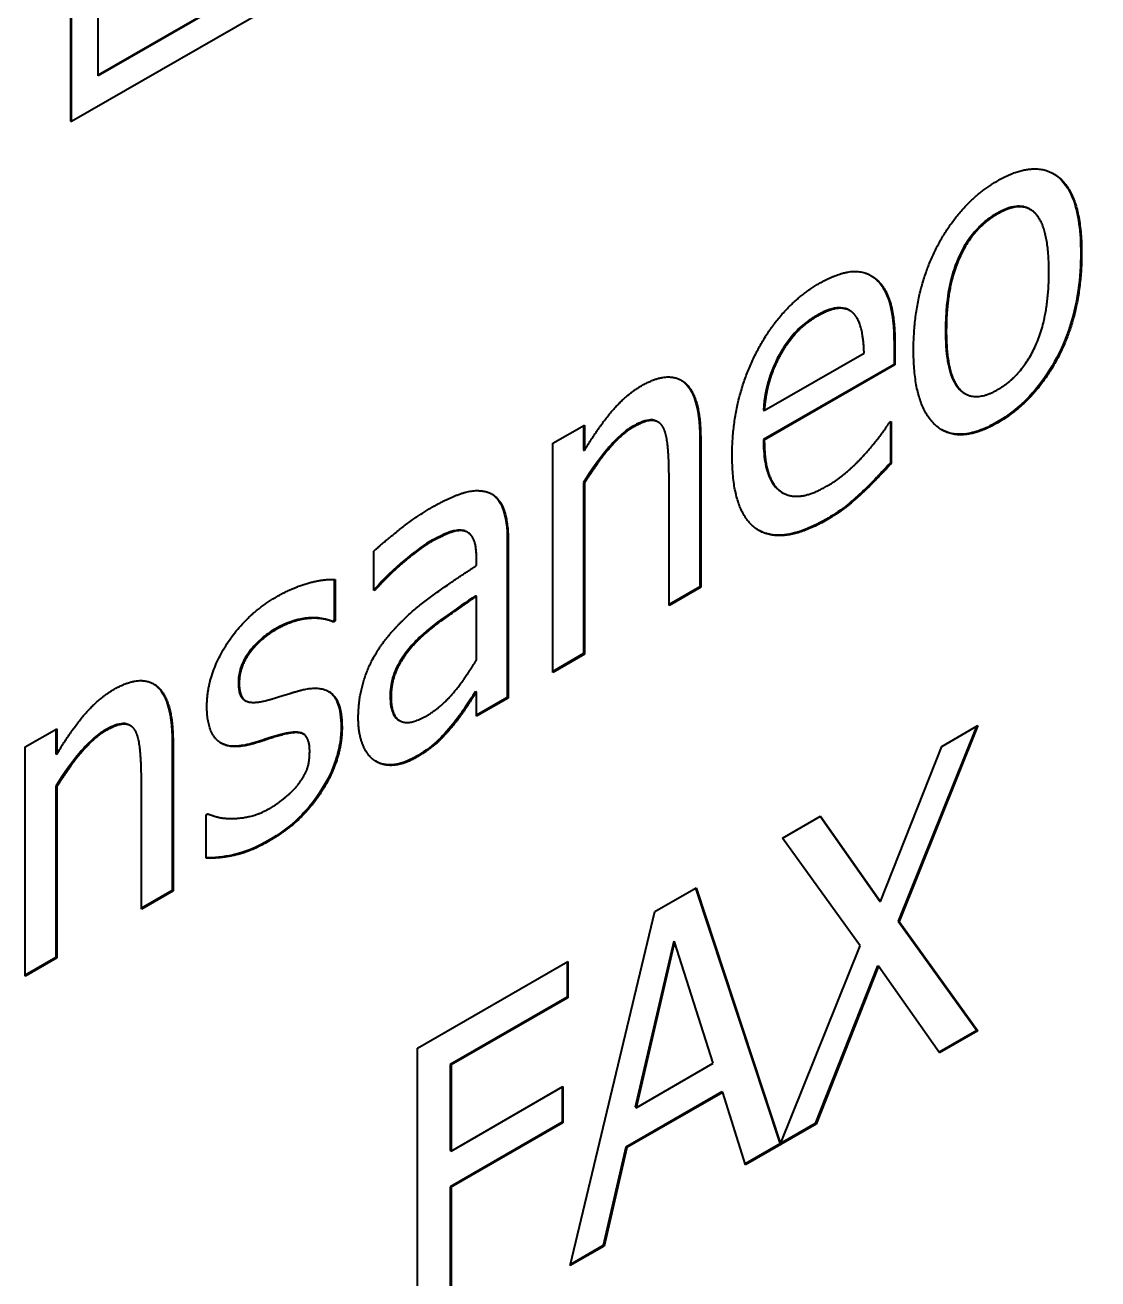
# Model space of a CAD drawing. Header units: millimetres. Extents: x 0 to 5945, y 0 to 4205.
# Drawn here: x 5590.08 to 5594.38, y 3286.47 to 3291.51 of the extents above; entities that cross this region are included whole.
import ezdxf

# ---------------------------------------------------------------- set-up
doc = ezdxf.new("R2010")
doc.units = ezdxf.units.MM
doc.header["$LTSCALE"] = 5
doc.layers.add('가시적인 것(ISO)', color=3, linetype='Continuous', lineweight=40)
doc.layers.add('가시적인 좁은 것(ISO)', color=3, linetype='Continuous', lineweight=35)

msp = doc.modelspace()

# ---------------------------------------------------------------- linework, layer by layer
at = {"layer": '가시적인 것(ISO)'}
for p, q in [((5590.2618, 3291.1197), (5590.2618, 3310.7408)), ((5590.2654, 3291.1177), (5590.2654, 3310.7388)), ((5590.3714, 3291.3054), (5622.6827, 3309.9123)), ((5622.6862, 3309.9102), (5590.3714, 3291.3014)), ((5622.7923, 3309.8487), (5590.2654, 3291.1177)), ((5590.3714, 3291.3014), (5590.3714, 3293.5088)), ((5590.2618, 3291.1197), (5590.2654, 3291.1177)), ((5594.11, 3290.7667), (5594.1135, 3290.7647)), ((5593.3856, 3290.3607), (5593.3891, 3290.3587)), ((5593.0456, 3289.9572), (5593.4461, 3290.1879)), ((5593.5663, 3290.2274), (5593.5663, 3290.1429)), ((5593.5699, 3290.2254), (5593.5699, 3290.1409)), ((5593.5663, 3290.1429), (5593.042, 3289.841)), ((5593.5699, 3290.1409), (5593.0456, 3289.839)), ((5593.5663, 3290.1429), (5593.5699, 3290.1409)), ((5593.849, 3290.0268), (5593.8525, 3290.0248)), ((5593.042, 3289.9593), (5593.0456, 3289.9572)), ((5592.1963, 3289.826), (5592.3236, 3289.8992)), ((5592.32, 3289.8972), (5592.32, 3289.7989)), ((5592.3236, 3289.8992), (5592.3236, 3289.7969)), ((5592.6157, 3289.9134), (5592.6193, 3289.9113)), ((5593.5475, 3289.9094), (5593.5553, 3289.9139)), ((5593.5517, 3289.9118), (5593.5517, 3289.7469)), ((5593.5553, 3289.9139), (5593.5553, 3289.7449)), ((5592.7867, 3289.847), (5592.7867, 3289.2498)), ((5592.7903, 3289.845), (5592.7903, 3289.2477)), ((5593.042, 3289.841), (5593.0456, 3289.839)), ((5592.1963, 3288.9057), (5592.1963, 3289.826)), ((5592.32, 3289.7989), (5592.3236, 3289.7969)), ((5593.5517, 3289.7469), (5593.5553, 3289.7449)), ((5592.6631, 3289.1745), (5592.6631, 3289.6992)), ((5592.32, 3289.6687), (5592.32, 3288.981)), ((5592.32, 3289.6687), (5592.3236, 3289.6667)), ((5592.3236, 3289.6667), (5592.3236, 3288.979)), ((5593.1164, 3289.6289), (5593.12, 3289.6269)), ((5591.8514, 3289.4702), (5591.855, 3289.4681)), ((5592.014, 3289.4339), (5592.014, 3288.8048)), ((5592.0176, 3289.4318), (5592.0176, 3288.8028)), ((5591.4778, 3289.2343), (5591.4778, 3289.3923)), ((5591.8904, 3289.3347), (5591.8904, 3289.3645)), ((5591.3195, 3289.2786), (5591.3195, 3289.1144)), ((5591.3231, 3289.2783), (5591.3231, 3289.1124)), ((5591.482, 3289.2408), (5591.4778, 3289.2383)), ((5591.4855, 3289.2387), (5591.4778, 3289.2343)), ((5591.482, 3289.2408), (5591.4855, 3289.2387)), ((5592.7867, 3289.2498), (5592.6631, 3289.1786)), ((5592.7903, 3289.2477), (5592.6631, 3289.1745)), ((5592.7867, 3289.2498), (5592.7903, 3289.2477)), ((5591.8868, 3289.2135), (5591.8904, 3289.2115)), ((5591.8904, 3288.9561), (5591.8904, 3289.2115)), ((5591.3195, 3289.1144), (5591.3127, 3289.1105)), ((5591.3127, 3289.1105), (5591.3162, 3289.1084)), ((5591.3231, 3289.1124), (5591.3162, 3289.1084)), ((5591.3195, 3289.1144), (5591.3231, 3289.1124)), ((5592.32, 3288.981), (5592.1963, 3288.9098)), ((5592.3236, 3288.979), (5592.1963, 3288.9057)), ((5592.32, 3288.981), (5592.3236, 3288.979)), ((5591.8868, 3288.8289), (5591.8904, 3288.8269)), ((5591.8904, 3288.7295), (5591.8904, 3288.8269)), ((5590.9591, 3288.7944), (5590.9626, 3288.7923)), ((5592.014, 3288.8048), (5591.8904, 3288.7336)), ((5592.0176, 3288.8028), (5591.8904, 3288.7295)), ((5592.014, 3288.8048), (5592.0176, 3288.8028)), ((5590.0785, 3288.6063), (5590.2057, 3288.6796)), ((5590.2021, 3288.6776), (5590.2021, 3288.5793)), ((5590.2057, 3288.6796), (5590.2057, 3288.5772)), ((5590.4979, 3288.6938), (5590.5014, 3288.6917)), ((5591.5788, 3288.7135), (5591.5823, 3288.7115)), ((5591.7948, 3288.6975), (5591.7984, 3288.6954)), ((5593.8969, 3288.6886), (5593.5835, 3287.9071)), ((5593.9025, 3288.6919), (5593.5871, 3287.905)), ((5593.7581, 3288.6087), (5593.9025, 3288.6919)), ((5590.6689, 3288.6274), (5590.6689, 3288.0302)), ((5590.6724, 3288.6254), (5590.6724, 3288.0281)), ((5591.1055, 3288.6563), (5591.109, 3288.6542)), ((5591.1931, 3288.6596), (5591.1966, 3288.6576)), ((5590.0785, 3287.6861), (5590.0785, 3288.6063)), ((5590.2021, 3288.5793), (5590.2057, 3288.5772)), ((5593.5123, 3287.9852), (5593.7581, 3288.6087)), ((5590.5452, 3287.9549), (5590.5452, 3288.4796)), ((5590.2021, 3288.4491), (5590.2021, 3287.7614)), ((5590.2021, 3288.4491), (5590.2057, 3288.4471)), ((5590.2057, 3288.4471), (5590.2057, 3287.7594)), ((5591.2714, 3288.4388), (5591.2749, 3288.4367)), ((5590.8048, 3288.3339), (5590.8116, 3288.3379)), ((5590.8048, 3288.16), (5590.8048, 3288.3339)), ((5593.1186, 3288.2405), (5593.2716, 3288.3286)), ((5593.2701, 3288.3277), (5593.5088, 3287.9872)), ((5593.2716, 3288.3286), (5593.5123, 3287.9852)), ((5593.4306, 3287.807), (5593.1186, 3288.2405)), ((5590.6689, 3288.0302), (5590.5452, 3287.959)), ((5590.6724, 3288.0281), (5590.5452, 3287.9549)), ((5590.6689, 3288.0302), (5590.6724, 3288.0281)), ((5592.6063, 3287.9455), (5592.7722, 3288.041)), ((5592.7698, 3288.0396), (5593.1073, 3287.0149)), ((5592.7722, 3288.041), (5593.1109, 3287.0129)), ((5593.5088, 3287.9872), (5593.5123, 3287.9852)), ((5592.2668, 3286.5236), (5592.6063, 3287.9455)), ((5593.5835, 3287.9071), (5593.899, 3287.4676)), ((5593.5835, 3287.9071), (5593.5871, 3287.905)), ((5593.5871, 3287.905), (5593.9025, 3287.4656)), ((5592.6819, 3287.8261), (5592.5272, 3287.1596)), ((5592.6854, 3287.8241), (5592.5307, 3287.1576)), ((5592.6819, 3287.8261), (5592.6854, 3287.8241)), ((5592.841, 3287.3363), (5592.6854, 3287.8241)), ((5593.1109, 3287.0129), (5593.4306, 3287.807)), ((5590.2021, 3287.7614), (5590.0785, 3287.6902)), ((5590.2057, 3287.7594), (5590.0785, 3287.6861)), ((5590.2021, 3287.7614), (5590.2057, 3287.7594)), ((5591.654, 3287.3971), (5592.2574, 3287.7445)), ((5592.2538, 3287.7425), (5592.2538, 3287.6015)), ((5592.2574, 3287.7445), (5592.2574, 3287.5994)), ((5593.5002, 3287.7279), (5593.25, 3287.0939)), ((5593.5037, 3287.7258), (5593.2536, 3287.0919)), ((5593.5002, 3287.7279), (5593.5037, 3287.7258)), ((5593.7495, 3287.3775), (5593.5037, 3287.7258)), ((5592.2538, 3287.6015), (5591.7845, 3287.3312)), ((5592.2574, 3287.5994), (5591.7881, 3287.3292)), ((5592.2538, 3287.6015), (5592.2574, 3287.5994)), ((5593.899, 3287.4676), (5593.7475, 3287.3804)), ((5593.9025, 3287.4656), (5593.7495, 3287.3775)), ((5593.899, 3287.4676), (5593.9025, 3287.4656)), ((5591.654, 3286.1707), (5591.654, 3287.3971)), ((5591.7845, 3287.3312), (5591.7881, 3287.3292)), ((5591.7845, 3287.3312), (5591.7845, 3286.9854)), ((5591.7881, 3287.3292), (5591.7881, 3286.9833)), ((5592.5307, 3287.1576), (5592.841, 3287.3363)), ((5591.7881, 3286.9833), (5592.2376, 3287.2422)), ((5592.2341, 3287.2402), (5592.2341, 3287.0992)), ((5592.2376, 3287.2422), (5592.2376, 3287.0971)), ((5592.8753, 3287.221), (5592.4902, 3286.9992)), ((5592.8788, 3287.2189), (5592.4937, 3286.9972)), ((5592.8753, 3287.221), (5592.8788, 3287.2189)), ((5592.9699, 3286.9285), (5592.8788, 3287.2189)), ((5592.5272, 3287.1596), (5592.5307, 3287.1576)), ((5592.2341, 3287.0992), (5591.7845, 3286.8403)), ((5592.2376, 3287.0971), (5591.7881, 3286.8382)), ((5592.2341, 3287.0992), (5592.2376, 3287.0971)), ((5593.2536, 3287.0919), (5592.9699, 3286.9285)), ((5593.25, 3287.0939), (5593.1113, 3287.014)), ((5593.25, 3287.0939), (5593.2536, 3287.0919)), ((5593.1101, 3287.0133), (5592.9688, 3286.932)), ((5593.1109, 3287.0129), (5593.1073, 3287.0149)), ((5591.7845, 3286.9854), (5591.7881, 3286.9833)), ((5592.4902, 3286.9992), (5592.3991, 3286.6039)), ((5592.4937, 3286.9972), (5592.4026, 3286.6018)), ((5592.4902, 3286.9992), (5592.4937, 3286.9972)), ((5591.7845, 3286.8403), (5591.7881, 3286.8382)), ((5591.7845, 3286.8403), (5591.7845, 3286.25)), ((5591.7881, 3286.8382), (5591.7881, 3286.2479)), ((5592.4026, 3286.6018), (5592.2668, 3286.5236)), ((5592.3991, 3286.6039), (5592.268, 3286.5284)), ((5592.3991, 3286.6039), (5592.4026, 3286.6018))]:
    msp.add_line(p, q, dxfattribs=at)
for points, degree in [([(5593.9825, 3290.8803), (5594.1354, 3290.9684), (5594.3194, 3290.82), (5594.3194, 3290.5884)], 2), ([(5593.6447, 3290.1999), (5593.6447, 3290.4304), (5593.8303, 3290.7927), (5593.9825, 3290.8803)], 2), ([(5593.9825, 3290.7472), (5593.8836, 3290.6903), (5593.7762, 3290.4545), (5593.7762, 3290.2756)], 2), ([(5594.1879, 3290.5127), (5594.1879, 3290.6916), (5594.0813, 3290.8041), (5593.9825, 3290.7472)], 2), ([(5594.3194, 3290.5884), (5594.3194, 3290.3559), (5594.1354, 3289.9965), (5593.9825, 3289.9084)], 2), ([(5593.2665, 3290.468), (5593.3369, 3290.5086), (5593.4452, 3290.5213), (5593.4856, 3290.4919)], 2), ([(5593.4722, 3290.5005), (5593.4756, 3290.4984), (5593.4789, 3290.4963), (5593.4821, 3290.4939)], 3), ([(5593.4856, 3290.4919), (5593.5269, 3290.463), (5593.5699, 3290.3357), (5593.5699, 3290.2254)], 2), ([(5593.9825, 3290.0416), (5594.0804, 3290.098), (5594.1879, 3290.3358), (5594.1879, 3290.5127)], 2), ([(5592.9166, 3289.7757), (5592.9166, 3290.0002), (5593.11, 3290.3779), (5593.2665, 3290.468)], 2), ([(5593.2587, 3290.3364), (5593.208, 3290.3072), (5593.1367, 3290.2293), (5593.1083, 3290.1772)], 2), ([(5593.4031, 3290.348), (5593.3808, 3290.3699), (5593.3103, 3290.3661), (5593.2587, 3290.3364)], 2), ([(5593.4461, 3290.1879), (5593.4444, 3290.2495), (5593.4229, 3290.3286), (5593.4031, 3290.348)], 2), ([(5593.7762, 3290.2756), (5593.7762, 3290.1017), (5593.8836, 3289.9847), (5593.9825, 3290.0416)], 2), ([(5593.9825, 3289.9084), (5593.8252, 3289.8178), (5593.6447, 3289.9753), (5593.6447, 3290.1999)], 2), ([(5593.1083, 3290.1772), (5593.0791, 3290.1236), (5593.0499, 3290.0183), (5593.0456, 3289.9572)], 2), ([(5592.5531, 3290.0572), (5592.6648, 3290.1216), (5592.7903, 3290.0149), (5592.7903, 3289.845)], 2), ([(5592.3236, 3289.7969), (5592.3803, 3289.8921), (5592.4912, 3290.0216), (5592.5531, 3290.0572)], 2), ([(5592.5195, 3289.8908), (5592.4723, 3289.8636), (5592.3717, 3289.7441), (5592.3236, 3289.6667)], 2), ([(5592.639, 3289.8911), (5592.6235, 3289.9169), (5592.5677, 3289.9185), (5592.5195, 3289.8908)], 2), ([(5592.6631, 3289.6992), (5592.6631, 3289.7628), (5592.6528, 3289.8662), (5592.639, 3289.8911)], 2), ([(5593.4504, 3289.7829), (5593.4848, 3289.8226), (5593.5321, 3289.8846), (5593.5475, 3289.9094)], 2), ([(5593.0456, 3289.839), (5593.0456, 3289.679), (5593.1779, 3289.5853), (5593.2957, 3289.6531)], 2), ([(5593.2957, 3289.6531), (5593.3369, 3289.6768), (5593.4177, 3289.7462), (5593.4504, 3289.7829)], 2), ([(5593.2965, 3289.5184), (5593.116, 3289.4145), (5592.9166, 3289.5471), (5592.9166, 3289.7757)], 2), ([(5593.5553, 3289.7449), (5593.5329, 3289.7211), (5593.4667, 3289.6512), (5593.4401, 3289.6269)], 2), ([(5591.7081, 3289.5667), (5591.7864, 3289.6117), (5591.8929, 3289.6433), (5591.9359, 3289.6293)], 2), ([(5591.9359, 3289.6293), (5591.9772, 3289.6153), (5592.0176, 3289.5183), (5592.0176, 3289.4318)], 2), ([(5593.4401, 3289.6269), (5593.4031, 3289.5927), (5593.343, 3289.5451), (5593.2965, 3289.5184)], 2), ([(5591.4778, 3289.3923), (5591.513, 3289.4245), (5591.6445, 3289.53), (5591.7081, 3289.5667)], 2), ([(5591.7073, 3289.429), (5591.6634, 3289.4038), (5591.5448, 3289.3037), (5591.4855, 3289.2387)], 2), ([(5591.8388, 3289.474), (5591.8147, 3289.479), (5591.7442, 3289.4503), (5591.7073, 3289.429)], 2), ([(5591.8514, 3289.4702), (5591.8465, 3289.473), (5591.8411, 3289.4749), (5591.8352, 3289.476)], 3), ([(5591.8904, 3289.3645), (5591.8904, 3289.4182), (5591.8637, 3289.4694), (5591.8388, 3289.474)], 2), ([(5591.5534, 3289.0711), (5591.617, 3289.1435), (5591.7906, 3289.2703), (5591.8904, 3289.3347)], 2), ([(5591.0901, 3289.2108), (5591.1529, 3289.2469), (5591.2801, 3289.2824), (5591.3231, 3289.2783)], 2), ([(5590.8082, 3288.7682), (5590.8082, 3288.8924), (5590.9621, 3289.137), (5591.0901, 3289.2108)], 2), ([(5591.8904, 3289.2115), (5591.8448, 3289.1803), (5591.7064, 3289.0837), (5591.6643, 3289.0435)], 2), ([(5591.0876, 3289.0791), (5591.0248, 3289.043), (5590.938, 3288.9284), (5590.938, 3288.8638)], 2), ([(5591.3162, 3289.1084), (5591.2681, 3289.1284), (5591.1477, 3289.1138), (5591.0876, 3289.0791)], 2), ([(5591.4159, 3288.7226), (5591.4159, 3288.818), (5591.4821, 3288.9913), (5591.5534, 3289.0711)], 2), ([(5591.6643, 3289.0435), (5591.6136, 3288.9955), (5591.5474, 3288.8788), (5591.5474, 3288.8093)], 2), ([(5591.6909, 3288.7319), (5591.7503, 3288.7661), (5591.8482, 3288.8851), (5591.8904, 3288.9561)], 2), ([(5590.2057, 3288.5772), (5590.2624, 3288.6725), (5590.3733, 3288.802), (5590.4352, 3288.8376)], 2), ([(5590.4352, 3288.8376), (5590.5469, 3288.9019), (5590.6724, 3288.7953), (5590.6724, 3288.6254)], 2), ([(5590.938, 3288.8638), (5590.938, 3288.8052), (5590.9896, 3288.7782), (5591.0463, 3288.793)], 2), ([(5591.0463, 3288.793), (5591.0747, 3288.8004), (5591.1443, 3288.8226), (5591.1821, 3288.8334)], 2), ([(5591.1821, 3288.8334), (5591.2663, 3288.8561), (5591.3506, 3288.7864), (5591.3506, 3288.684)], 2), ([(5591.8904, 3288.8269), (5591.8749, 3288.8041), (5591.8225, 3288.7242), (5591.7984, 3288.6954)], 2), ([(5591.5474, 3288.8093), (5591.5474, 3288.7298), (5591.6205, 3288.6914), (5591.6909, 3288.7319)], 2), ([(5590.9732, 3288.6138), (5590.8864, 3288.5946), (5590.8082, 3288.6768), (5590.8082, 3288.7682)], 2), ([(5590.5211, 3288.6714), (5590.5057, 3288.6973), (5590.4498, 3288.6989), (5590.4016, 3288.6712)], 2), ([(5591.3506, 3288.684), (5591.3506, 3288.6244), (5591.3119, 3288.4968), (5591.2749, 3288.4367)], 2), ([(5591.4829, 3288.5505), (5591.452, 3288.5705), (5591.4159, 3288.661), (5591.4159, 3288.7226)], 2), ([(5591.7984, 3288.6954), (5591.7649, 3288.6543), (5591.7021, 3288.5953), (5591.6454, 3288.5626)], 2), ([(5590.4016, 3288.6712), (5590.3544, 3288.644), (5590.2538, 3288.5245), (5590.2057, 3288.4471)], 2), ([(5590.5452, 3288.4796), (5590.5452, 3288.5432), (5590.5349, 3288.6466), (5590.5211, 3288.6714)], 2), ([(5591.109, 3288.6542), (5591.085, 3288.6483), (5591.0059, 3288.6217), (5590.9732, 3288.6138)], 2), ([(5591.2208, 3288.5884), (5591.2208, 3288.644), (5591.1718, 3288.6715), (5591.109, 3288.6542)], 2), ([(5591.1761, 3288.4573), (5591.2002, 3288.4901), (5591.2208, 3288.5447), (5591.2208, 3288.5884)], 2), ([(5591.6454, 3288.5626), (5591.5981, 3288.5354), (5591.5147, 3288.5301), (5591.4829, 3288.5505)], 2), ([(5591.2749, 3288.4367), (5591.2345, 3288.3727), (5591.1322, 3288.2711), (5591.0558, 3288.227)], 2), ([(5591.06, 3288.3597), (5591.0901, 3288.377), (5591.1598, 3288.435), (5591.1761, 3288.4573)], 2), ([(5590.8116, 3288.3379), (5590.828, 3288.3314), (5590.8718, 3288.3189), (5590.9079, 3288.3188)], 2), ([(5590.9079, 3288.3188), (5590.9406, 3288.3187), (5591.0179, 3288.3354), (5591.06, 3288.3597)], 2), ([(5591.0558, 3288.227), (5590.9801, 3288.1835), (5590.8477, 3288.1569), (5590.8048, 3288.16)], 2)]:
    msp.add_open_spline(points, degree=degree, dxfattribs=at)
for points, knots in [([(5594.2051, 3290.9093), (5594.2071, 3290.9082), (5594.209, 3290.907), (5594.2467, 3290.8822), (5594.2687, 3290.8468), (5594.3075, 3290.7496), (5594.3159, 3290.6709), (5594.3159, 3290.5905)], [-0.09548026, -0.09548026, -0.09548026, -0.09548026, -0.09363038, -0.09363038, -0.05902886, -0.05902886, 0, 0, 0, 0]), ([(5593.9789, 3290.7492), (5593.9629, 3290.74), (5593.9469, 3290.7291), (5593.9168, 3290.704), (5593.9028, 3290.6904), (5593.8692, 3290.6513), (5593.8517, 3290.6248), (5593.8181, 3290.5598), (5593.8045, 3290.5218), (5593.7783, 3290.4148), (5593.7726, 3290.3447), (5593.7726, 3290.2776)], [-0.1354496, -0.1354496, -0.1354496, -0.1354496, -0.1187598, -0.1187598, -0.1032644, -0.1032644, -0.0794084, -0.0794084, -0.0492342, -0.0492342, 0, 0, 0, 0]), ([(5594.11, 3290.7667), (5594.1099, 3290.7668), (5594.1097, 3290.7668), (5594.094, 3290.7758), (5594.0759, 3290.7794), (5594.0312, 3290.7747), (5594.0052, 3290.7643), (5593.9789, 3290.7492)], [-0.04114436, -0.04114436, -0.04114436, -0.04114436, -0.04101288, -0.04101288, -0.02228505, -0.02228505, 0, 0, 0, 0]), ([(5594.3159, 3290.5905), (5594.3159, 3290.5427), (5594.3129, 3290.4926), (5594.2993, 3290.3968), (5594.2895, 3290.3507), (5594.2525, 3290.2313), (5594.2247, 3290.1772), (5594.1751, 3290.0921), (5594.1438, 3290.0499), (5594.0672, 3289.9694), (5594.0234, 3289.9361), (5593.9789, 3289.9105)], [-0.1332198, -0.1332198, -0.1332198, -0.1332198, -0.1137885, -0.1137885, -0.0968263, -0.0968263, -0.0702692, -0.0702692, -0.0377546, -0.0377546, 0, 0, 0, 0]), ([(5593.4821, 3290.4939), (5593.4961, 3290.4841), (5593.5082, 3290.4715), (5593.5318, 3290.4367), (5593.5401, 3290.4154), (5593.5614, 3290.3524), (5593.5663, 3290.2887), (5593.5663, 3290.2274)], [-0.06785624, -0.06785624, -0.06785624, -0.06785624, -0.05791182, -0.05791182, -0.04497634, -0.04497634, 0, 0, 0, 0]), ([(5593.2552, 3290.3384), (5593.239, 3290.3291), (5593.2227, 3290.3183), (5593.1873, 3290.2901), (5593.1742, 3290.2763), (5593.1428, 3290.2414), (5593.1224, 3290.2116), (5593.1048, 3290.1792)], [-0.03522729, -0.03522729, -0.03522729, -0.03522729, -0.02935181, -0.02935181, -0.02212217, -0.02212217, 0, 0, 0, 0]), ([(5593.3856, 3290.3607), (5593.3814, 3290.3631), (5593.3769, 3290.3651), (5593.3593, 3290.3706), (5593.3467, 3290.3706), (5593.3117, 3290.367), (5593.2828, 3290.3543), (5593.2552, 3290.3384)], [-0.03520936, -0.03520936, -0.03520936, -0.03520936, -0.03201187, -0.03201187, -0.02341156, -0.02341156, 0, 0, 0, 0]), ([(5593.7726, 3290.2776), (5593.7726, 3290.2359), (5593.775, 3290.194), (5593.7865, 3290.1257), (5593.7947, 3290.0964), (5593.8215, 3290.046), (5593.8373, 3290.0335), (5593.849, 3290.0268)], [-0.08182102, -0.08182102, -0.08182102, -0.08182102, -0.06687704, -0.06687704, -0.05461026, -0.05461026, -0.04084283, -0.04084283, -0.04084283, -0.04084283]), ([(5593.1048, 3290.1792), (5593.0858, 3290.1445), (5593.0709, 3290.109), (5593.0543, 3290.049), (5593.0457, 3290.0118), (5593.042, 3289.9593)], [-0.09278401, -0.09278401, -0.09278401, -0.09278401, -0.03712524, -0.03712524, 0, 0, 0, 0]), ([(5592.7103, 3290.0802), (5592.7122, 3290.079), (5592.7141, 3290.0778), (5592.7377, 3290.0613), (5592.7532, 3290.038), (5592.7812, 3289.9639), (5592.7867, 3289.9055), (5592.7867, 3289.847)], [-0.07255576, -0.07255576, -0.07255576, -0.07255576, -0.07021004, -0.07021004, -0.04289124, -0.04289124, 0, 0, 0, 0]), ([(5592.516, 3289.8929), (5592.4997, 3289.8835), (5592.4837, 3289.8715), (5592.445, 3289.837), (5592.4269, 3289.8159), (5592.3828, 3289.7636), (5592.3501, 3289.717), (5592.32, 3289.6687)], [-0.04783413, -0.04783413, -0.04783413, -0.04783413, -0.04228344, -0.04228344, -0.03417336, -0.03417336, 0, 0, 0, 0]), ([(5592.6157, 3289.9134), (5592.6148, 3289.9139), (5592.6139, 3289.9144), (5592.6022, 3289.9201), (5592.5914, 3289.9205), (5592.5622, 3289.9165), (5592.5391, 3289.9062), (5592.516, 3289.8929)], [-0.03065683, -0.03065683, -0.03065683, -0.03065683, -0.0297502, -0.0297502, -0.01964082, -0.01964082, 0, 0, 0, 0]), ([(5593.9789, 3289.9105), (5593.9545, 3289.8964), (5593.9302, 3289.8847), (5593.8839, 3289.8686), (5593.8623, 3289.8637), (5593.8099, 3289.8603), (5593.782, 3289.8665), (5593.7575, 3289.8801)], [-0.2314011, -0.2314011, -0.2314011, -0.2314011, -0.1968434, -0.1968434, -0.1646481, -0.1646481, -0.1156885, -0.1156885, -0.1156885, -0.1156885]), ([(5593.042, 3289.841), (5593.042, 3289.8096), (5593.0439, 3289.7788), (5593.0529, 3289.726), (5593.0594, 3289.703), (5593.0804, 3289.6591), (5593.096, 3289.6407), (5593.1164, 3289.6289)], [-0.12236679, -0.12236679, -0.12236679, -0.12236679, -0.09940699, -0.09940699, -0.07930902, -0.07930902, -0.05480519, -0.05480519, -0.05480519, -0.05480519]), ([(5593.5517, 3289.7469), (5593.5288, 3289.7225), (5593.5032, 3289.6955), (5593.4771, 3289.668), (5593.4565, 3289.6471), (5593.4366, 3289.6289)], [-0.02400064, -0.02400064, -0.02400064, -0.02400064, -0.01762699, -0.01762699, 0, 0, 0, 0]), ([(5591.9505, 3289.6229), (5591.9569, 3289.619), (5591.9629, 3289.6142), (5591.9808, 3289.5961), (5591.9886, 3289.5813), (5592.0092, 3289.532), (5592.014, 3289.4828), (5592.014, 3289.4339)], [-0.05338362, -0.05338362, -0.05338362, -0.05338362, -0.04803362, -0.04803362, -0.03589496, -0.03589496, 0, 0, 0, 0]), ([(5593.4366, 3289.6289), (5593.4145, 3289.6085), (5593.3922, 3289.5889), (5593.3456, 3289.552), (5593.3172, 3289.5344), (5593.293, 3289.5204)], [-0.03994906, -0.03994906, -0.03994906, -0.03994906, -0.02053288, -0.02053288, 0, 0, 0, 0]), ([(5593.293, 3289.5204), (5593.2614, 3289.5022), (5593.2296, 3289.4868), (5593.1704, 3289.4656), (5593.1429, 3289.4592), (5593.0815, 3289.4551), (5593.0502, 3289.4614), (5593.0229, 3289.4767)], [-0.25738, -0.25738, -0.25738, -0.25738, -0.2101741, -0.2101741, -0.167381, -0.167381, -0.1099943, -0.1099943, -0.1099943, -0.1099943]), ([(5591.7037, 3289.4311), (5591.6672, 3289.4101), (5591.6291, 3289.3798), (5591.5598, 3289.3213), (5591.5202, 3289.2826), (5591.482, 3289.2408)], [-0.06038306, -0.06038306, -0.06038306, -0.06038306, -0.03556104, -0.03556104, 0, 0, 0, 0]), ([(5591.8352, 3289.476), (5591.8269, 3289.4777), (5591.8179, 3289.4777), (5591.794, 3289.4739), (5591.781, 3289.4688), (5591.752, 3289.457), (5591.7279, 3289.445), (5591.7037, 3289.4311)], [-0.02775981, -0.02775981, -0.02775981, -0.02775981, -0.02488929, -0.02488929, -0.0205187, -0.0205187, 0, 0, 0, 0]), ([(5591.8868, 3289.2135), (5591.8505, 3289.1887), (5591.8081, 3289.1592), (5591.7416, 3289.1128), (5591.7021, 3289.085), (5591.6608, 3289.0456)], [-0.0805875, -0.0805875, -0.0805875, -0.0805875, -0.03690229, -0.03690229, 0, 0, 0, 0]), ([(5591.3127, 3289.1105), (5591.2739, 3289.1266), (5591.2352, 3289.127), (5591.165, 3289.1182), (5591.1252, 3289.1049), (5591.084, 3289.0812)], [-0.06393371, -0.06393371, -0.06393371, -0.06393371, -0.03491759, -0.03491759, 0, 0, 0, 0]), ([(5591.084, 3289.0812), (5591.0673, 3289.0716), (5591.0506, 3289.0602), (5591.0194, 3289.0344), (5591.0051, 3289.0205), (5590.9737, 3288.9838), (5590.9642, 3288.9679), (5590.9527, 3288.9479), (5590.9463, 3288.9332), (5590.9366, 3288.8998), (5590.9345, 3288.8823), (5590.9345, 3288.8658)], [-0.03200283, -0.03200283, -0.03200283, -0.03200283, -0.02878977, -0.02878977, -0.02585873, -0.02585873, -0.02199873, -0.02199873, -0.01205069, -0.01205069, 0, 0, 0, 0]), ([(5591.6608, 3289.0456), (5591.6446, 3289.0303), (5591.6291, 3289.0135), (5591.6008, 3288.9776), (5591.5883, 3288.9591), (5591.5723, 3288.931), (5591.5616, 3288.9115), (5591.5465, 3288.8587), (5591.5439, 3288.8341), (5591.5439, 3288.8113)], [-0.1214824, -0.1214824, -0.1214824, -0.1214824, -0.0769269, -0.0769269, -0.0348457, -0.0348457, -0.0167048, -0.0167048, 0, 0, 0, 0]), ([(5590.5924, 3288.8606), (5590.5944, 3288.8594), (5590.5963, 3288.8582), (5590.6198, 3288.8417), (5590.6353, 3288.8184), (5590.6633, 3288.7443), (5590.6689, 3288.6859), (5590.6689, 3288.6274)], [-0.07255576, -0.07255576, -0.07255576, -0.07255576, -0.07021004, -0.07021004, -0.04289124, -0.04289124, 0, 0, 0, 0]), ([(5590.9345, 3288.8658), (5590.9345, 3288.8531), (5590.9354, 3288.8407), (5590.94, 3288.8192), (5590.9437, 3288.81), (5590.9515, 3288.8001), (5590.9545, 3288.7971), (5590.9591, 3288.7944)], [-0.0795457, -0.0795457, -0.0795457, -0.0795457, -0.0578904, -0.0578904, -0.03747234, -0.03747234, -0.02905041, -0.02905041, -0.02905041, -0.02905041]), ([(5591.295, 3288.8303), (5591.2954, 3288.8301), (5591.2957, 3288.8299), (5591.3095, 3288.8213), (5591.3222, 3288.808), (5591.343, 3288.7575), (5591.347, 3288.7225), (5591.347, 3288.686)], [-0.04960021, -0.04960021, -0.04960021, -0.04960021, -0.04903769, -0.04903769, -0.02674535, -0.02674535, 0, 0, 0, 0]), ([(5591.8868, 3288.8289), (5591.8727, 3288.8082), (5591.8589, 3288.7872), (5591.8296, 3288.7425), (5591.8126, 3288.7187), (5591.7948, 3288.6975)], [-0.0322068, -0.0322068, -0.0322068, -0.0322068, -0.0170631, -0.0170631, 0, 0, 0, 0]), ([(5591.5439, 3288.8113), (5591.5439, 3288.7965), (5591.5448, 3288.782), (5591.5493, 3288.7571), (5591.5525, 3288.7463), (5591.5638, 3288.7245), (5591.5717, 3288.7176), (5591.5788, 3288.7135)], [-0.0533183, -0.0533183, -0.0533183, -0.0533183, -0.04680724, -0.04680724, -0.04108167, -0.04108167, -0.03316998, -0.03316998, -0.03316998, -0.03316998]), ([(5590.4979, 3288.6938), (5590.4969, 3288.6943), (5590.496, 3288.6948), (5590.4843, 3288.7005), (5590.4735, 3288.7009), (5590.4443, 3288.6969), (5590.4213, 3288.6866), (5590.3981, 3288.6733)], [-0.03065683, -0.03065683, -0.03065683, -0.03065683, -0.0297502, -0.0297502, -0.01964082, -0.01964082, 0, 0, 0, 0]), ([(5591.347, 3288.686), (5591.347, 3288.6649), (5591.3452, 3288.6429), (5591.3364, 3288.5909), (5591.3293, 3288.5669), (5591.3114, 3288.5127), (5591.2938, 3288.4751), (5591.2714, 3288.4388)], [-0.04348996, -0.04348996, -0.04348996, -0.04348996, -0.03563311, -0.03563311, -0.02561103, -0.02561103, 0, 0, 0, 0]), ([(5591.7948, 3288.6975), (5591.7742, 3288.6722), (5591.7525, 3288.648), (5591.7075, 3288.6057), (5591.6769, 3288.5848), (5591.6419, 3288.5646)], [-0.05957308, -0.05957308, -0.05957308, -0.05957308, -0.02969813, -0.02969813, 0, 0, 0, 0]), ([(5590.3981, 3288.6733), (5590.3818, 3288.6639), (5590.3658, 3288.6519), (5590.3271, 3288.6174), (5590.309, 3288.5963), (5590.265, 3288.544), (5590.2322, 3288.4974), (5590.2021, 3288.4491)], [-0.04783413, -0.04783413, -0.04783413, -0.04783413, -0.04228344, -0.04228344, -0.03417336, -0.03417336, 0, 0, 0, 0]), ([(5591.1055, 3288.6563), (5591.0805, 3288.6501), (5591.0495, 3288.6396), (5591.0179, 3288.6289), (5590.9933, 3288.6215), (5590.9697, 3288.6158)], [-0.02746583, -0.02746583, -0.02746583, -0.02746583, -0.02084657, -0.02084657, 0, 0, 0, 0]), ([(5591.1931, 3288.6596), (5591.1893, 3288.6618), (5591.1846, 3288.6635), (5591.1599, 3288.6681), (5591.134, 3288.6641), (5591.1055, 3288.6563)], [-0.03281555, -0.03281555, -0.03281555, -0.03281555, -0.02494148, -0.02494148, 0, 0, 0, 0]), ([(5590.9697, 3288.6158), (5590.9485, 3288.6111), (5590.9275, 3288.6087), (5590.8922, 3288.6112), (5590.8773, 3288.6149), (5590.8642, 3288.622)], [-0.07300655, -0.07300655, -0.07300655, -0.07300655, -0.0583934, -0.0583934, -0.04639159, -0.04639159, -0.04639159, -0.04639159]), ([(5591.6419, 3288.5646), (5591.6264, 3288.5557), (5591.6111, 3288.5486), (5591.5766, 3288.537), (5591.5618, 3288.5353), (5591.5278, 3288.5332), (5591.5055, 3288.5379), (5591.4859, 3288.5487)], [-0.04072356, -0.04072356, -0.04072356, -0.04072356, -0.0342612, -0.0342612, -0.02596549, -0.02596549, -0.0026427, -0.0026427, -0.0026427, -0.0026427]), ([(5591.2714, 3288.4388), (5591.2337, 3288.379), (5591.198, 3288.342), (5591.1419, 3288.2863), (5591.0972, 3288.255), (5591.0522, 3288.2291)], [-0.05651006, -0.05651006, -0.05651006, -0.05651006, -0.03820024, -0.03820024, 0, 0, 0, 0]), ([(5591.0522, 3288.2291), (5590.9785, 3288.1866), (5590.9294, 3288.1761), (5590.8755, 3288.1652), (5590.8373, 3288.16), (5590.8048, 3288.1618)], [-0.04947373, -0.04947373, -0.04947373, -0.04947373, -0.03241669, -0.03241669, -0.00113872, -0.00113872, -0.00113872, -0.00113872])]:
    msp.add_open_spline(points, degree=3, knots=knots, dxfattribs=at)
at = {"layer": '가시적인 좁은 것(ISO)'}
for p, q in [((5593.9789, 3290.7492), (5593.9825, 3290.7472)), ((5594.3159, 3290.5905), (5594.3194, 3290.5884)), ((5593.4821, 3290.4939), (5593.4856, 3290.4919)), ((5593.2552, 3290.3384), (5593.2587, 3290.3364)), ((5593.7726, 3290.2776), (5593.7762, 3290.2756)), ((5593.5663, 3290.2274), (5593.5699, 3290.2254)), ((5593.1048, 3290.1792), (5593.1083, 3290.1772)), ((5592.516, 3289.8929), (5592.5195, 3289.8908)), ((5593.9789, 3289.9105), (5593.9825, 3289.9084)), ((5592.7867, 3289.847), (5592.7903, 3289.845)), ((5593.4366, 3289.6289), (5593.4401, 3289.6269)), ((5593.293, 3289.5204), (5593.2965, 3289.5184)), ((5591.7037, 3289.4311), (5591.7073, 3289.429)), ((5591.8352, 3289.476), (5591.8388, 3289.474)), ((5592.014, 3289.4339), (5592.0176, 3289.4318)), ((5591.084, 3289.0812), (5591.0876, 3289.0791)), ((5591.6608, 3289.0456), (5591.6643, 3289.0435)), ((5590.9345, 3288.8658), (5590.938, 3288.8638)), ((5591.5439, 3288.8113), (5591.5474, 3288.8093)), ((5591.347, 3288.686), (5591.3506, 3288.684)), ((5590.3981, 3288.6733), (5590.4016, 3288.6712)), ((5590.6689, 3288.6274), (5590.6724, 3288.6254)), ((5590.9697, 3288.6158), (5590.9732, 3288.6138)), ((5591.6419, 3288.5646), (5591.6454, 3288.5626)), ((5591.0522, 3288.2291), (5591.0558, 3288.227))]:
    msp.add_line(p, q, dxfattribs=at)

doc.saveas('drawing.dxf')
